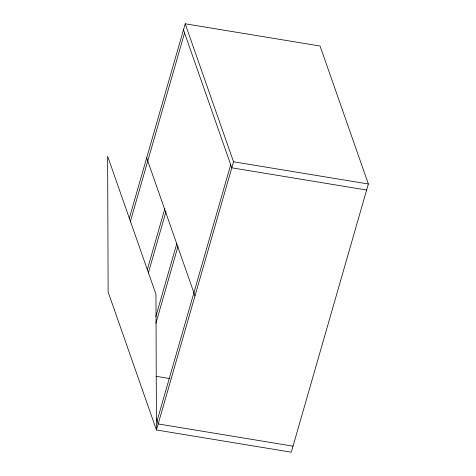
<?xml version="1.0" encoding="UTF-8"?>
<svg xmlns="http://www.w3.org/2000/svg" width="476" height="476" viewBox="0 0 476 476"><rect width="100%" height="100%" fill="white"/><g stroke="black" fill="none" stroke-linecap="round" stroke-linejoin="round"><path stroke-width="0.71" d="M129.139 218.9L185.212 23.8L320.05 46.017L368.37 183.998L291.294 452.2L156.449 429.983L108.129 292.002L107.63 156.253L155.95 294.233L156.449 429.983L233.532 161.78L185.212 23.8M130.228 222.006L184.563 32.939M147.239 269.928L164.875 208.565M148.328 273.028L165.957 211.671M155.83 316.552L176.751 243.777M155.896 323.222L178.042 246.169M157.098 420.843L230.711 164.714M233.532 161.78L368.37 183.998M366.639 190.037L231.794 167.82L183.474 29.833M155.997 376.29L169.926 378.587M293.026 446.167L158.187 423.949L156.36 418.743M146.667 157.901L194.993 295.882"/></g></svg>
